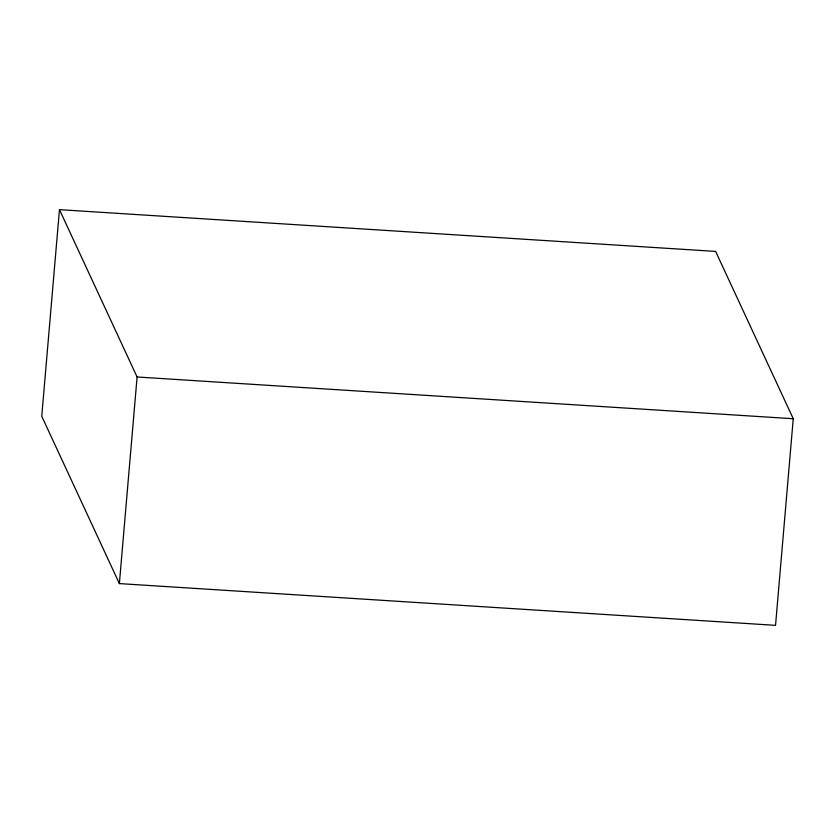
<?xml version="1.0" encoding="UTF-8"?>
<svg xmlns="http://www.w3.org/2000/svg" width="835" height="835" viewBox="0 0 835 835"><rect width="100%" height="100%" fill="white"/><g stroke="black" fill="none" stroke-linecap="round" stroke-linejoin="round"><path stroke-width="1.25" d="M59.462 209.658L41.75 416.268L119.374 583.592L775.538 625.342L793.25 418.732L715.626 251.408L59.462 209.658L137.097 376.982L119.374 583.592M137.097 376.982L793.25 418.732"/></g></svg>
